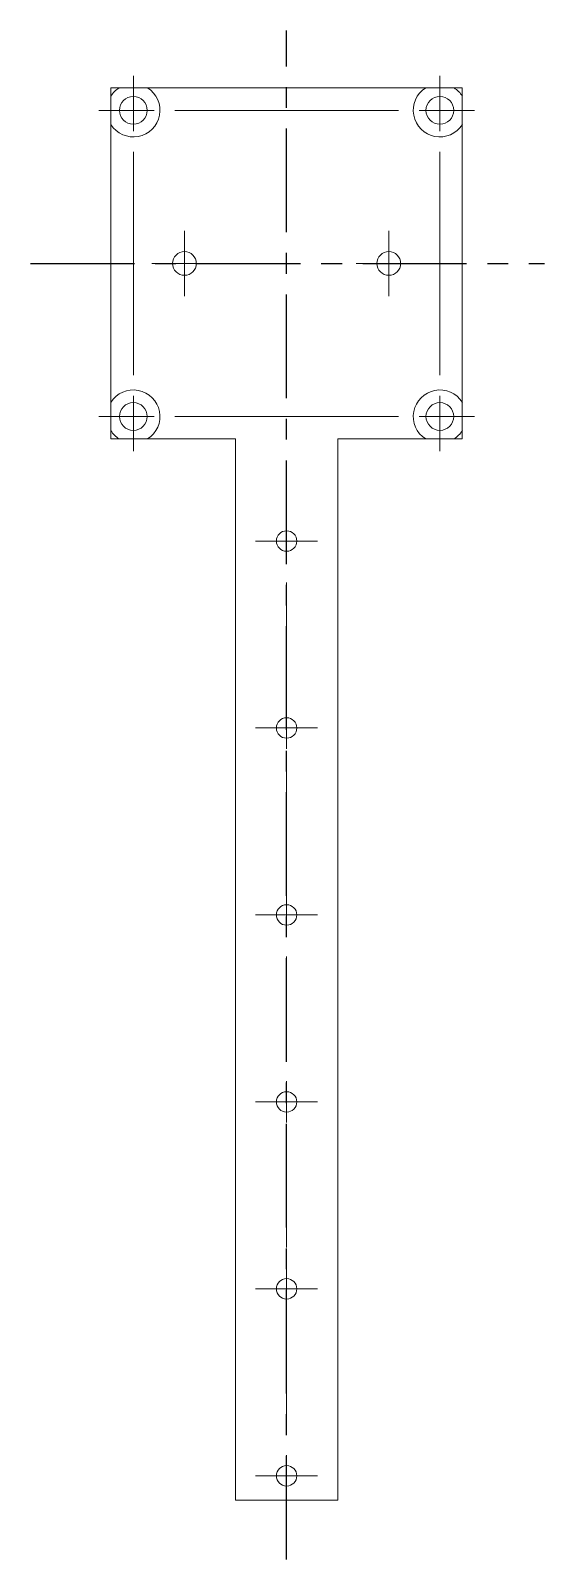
# Model space of a CAD drawing. Header units: inches. Extents: x 4.36 to 6.83, y 0.76 to 8.13.
import ezdxf

# ---------------------------------------------------------------- set-up
doc = ezdxf.new("R2010")
doc.units = ezdxf.units.IN
doc.header["$MEASUREMENT"] = 0
doc.linetypes.add('CENTERX2', pattern=[0.8, 0.5, -0.1, 0.1, -0.1])

# ---------------------------------------------------------------- blocks, each defined once
blk = doc.blocks.new('SW_CENTERMARKSYMBOL_0')
at = {"color": 0, "linetype": 'Continuous', "lineweight": 0}
for p, q in [((0, 3.7063), (0, 3.7555)), ((0, 3.6063), (0, 3.7063)), ((-0.1, 3.6063), (-0.1492, 3.6063)), ((0, 3.6063), (-0.1, 3.6063)), ((0, 3.6063), (0.1, 3.6063)), ((0, 3.6063), (0, 3.5063)), ((0.1, 3.6063), (0.1492, 3.6063)), ((0, 3.4063), (0, 2.9047)), ((0, 2.7047), (0, 2.8047)), ((-0.1, 2.7047), (-0.1492, 2.7047)), ((0, 2.7047), (-0.1, 2.7047)), ((0, 2.7047), (0.1, 2.7047)), ((0, 2.7047), (0, 2.6047)), ((0.1, 2.7047), (0.1492, 2.7047)), ((0, 2.5047), (0, 2.0031)), ((0, 1.8031), (0, 1.9031)), ((-0.1, 1.8031), (-0.1492, 1.8031)), ((0, 1.8031), (-0.1, 1.8031)), ((0, 1.8031), (0.1, 1.8031)), ((0, 1.8031), (0, 1.7031)), ((0.1, 1.8031), (0.1492, 1.8031)), ((0, 1.6031), (0, 1.1016)), ((0, 0.9016), (0, 1.0016)), ((-0.1, 0.9016), (-0.1492, 0.9016)), ((0, 0.9016), (-0.1, 0.9016)), ((0, 0.9016), (0.1, 0.9016)), ((0, 0.9016), (0, 0.8016)), ((0.1, 0.9016), (0.1492, 0.9016)), ((0, 0.7016), (0, 0.2)), ((0, 0), (0, 0.1)), ((-0.1, 0), (-0.1492, 0)), ((0, 0), (-0.1, 0)), ((0, 0), (0.1, 0)), ((0, 0), (0, -0.1)), ((0.1, 0), (0.1492, 0)), ((0, -0.2), (0, -0.7016)), ((0, -0.9016), (0, -0.8016)), ((-0.1, -0.9016), (-0.1492, -0.9016)), ((0, -0.9016), (-0.1, -0.9016)), ((0, -0.9016), (0.1, -0.9016)), ((0, -0.9016), (0, -1.0016)), ((0.1, -0.9016), (0.1492, -0.9016)), ((0, -1.0016), (0, -1.0508))]:
    blk.add_line(p, q, dxfattribs=at)
blk = doc.blocks.new('SW_CENTERMARKSYMBOL_1')
at = {"color": 0, "linetype": 'Continuous', "lineweight": 0}
for p, q in [((-1.4764, 0.1), (-1.4764, 0.1669)), ((0, 0.1), (0, 0.1669)), ((-1.4764, 0), (-1.4764, 0.1)), ((0, 0), (0, 0.1)), ((-1.5764, 0), (-1.6433, 0)), ((-1.4764, 0), (-1.5764, 0)), ((-1.4764, 0), (-1.4764, -0.1)), ((-1.4764, 0), (-1.3764, 0)), ((-0.2, 0), (-1.2764, 0)), ((0, 0), (-0.1, 0)), ((0, 0), (0, -0.1)), ((0, 0), (0.1, 0)), ((0.1, 0), (0.1669, 0)), ((-1.4764, -0.2), (-1.4764, -1.2764)), ((0, -0.2), (0, -1.2764)), ((-1.4764, -1.4764), (-1.4764, -1.3764)), ((0, -1.4764), (0, -1.3764)), ((-1.5764, -1.4764), (-1.6433, -1.4764)), ((-1.4764, -1.4764), (-1.5764, -1.4764)), ((-1.4764, -1.4764), (-1.4764, -1.5764)), ((-1.4764, -1.4764), (-1.3764, -1.4764)), ((-0.2, -1.4764), (-1.2764, -1.4764)), ((0, -1.4764), (-0.1, -1.4764)), ((0, -1.4764), (0, -1.5764)), ((0, -1.4764), (0.1, -1.4764)), ((0.1, -1.4764), (0.1669, -1.4764)), ((-1.4764, -1.5764), (-1.4764, -1.6433)), ((0, -1.5764), (0, -1.6433))]:
    blk.add_line(p, q, dxfattribs=at)
blk = doc.blocks.new('SW_CENTERMARKSYMBOL_2')
at = {"color": 0, "linetype": 'Continuous', "lineweight": 0}
for p, q in [((0, 0.1), (0, 0.1571)), ((0, 0), (0, 0.1)), ((-0.1, 0), (-0.1571, 0)), ((0, 0), (-0.1, 0)), ((0, 0), (0, -0.1)), ((0, 0), (0.1, 0)), ((0.1, 0), (0.1571, 0)), ((0, -0.1), (0, -0.1571))]:
    blk.add_line(p, q, dxfattribs=at)
blk = doc.blocks.new('SW_CENTERMARKSYMBOL_3')
at = {"color": 0, "linetype": 'Continuous', "lineweight": 0}
for p, q in [((0, 0.1), (0, 0.1571)), ((0, 0), (0, 0.1)), ((-0.1, 0), (-0.1571, 0)), ((0, 0), (-0.1, 0)), ((0, 0), (0, -0.1)), ((0, 0), (0.1, 0)), ((0.1, 0), (0.1571, 0)), ((0, -0.1), (0, -0.1571))]:
    blk.add_line(p, q, dxfattribs=at)

msp = doc.modelspace()

# ---------------------------------------------------------------- linework, layer by layer
at = {"color": 7, "linetype": 'CENTERX2'}
for p, q in [((5.5925, 0.7591), (5.5925, 8.1316)), ((4.3594, 7.0087), (6.8341, 7.0087))]:
    msp.add_line(p, q, dxfattribs=at)
at = {"color": 7, "linetype": 'Continuous', "lineweight": 15}
for p, q in [((4.7861, 7.8552), (4.746, 7.8552)), ((4.746, 7.8552), (4.746, 7.8151)), ((4.746, 7.6787), (4.746, 7.8151)), ((4.7861, 7.8552), (4.9225, 7.8552)), ((6.2625, 7.8552), (4.9225, 7.8552)), ((6.2625, 7.8552), (6.3988, 7.8552)), ((6.4389, 7.8552), (6.3988, 7.8552)), ((6.4389, 7.8151), (6.4389, 7.8552)), ((6.4389, 7.8151), (6.4389, 7.6787)), ((4.746, 7.6787), (4.746, 6.3387)), ((6.4389, 6.3387), (6.4389, 7.6787)), ((4.746, 6.2024), (4.746, 6.3387)), ((6.4389, 6.3387), (6.4389, 6.2024)), ((4.746, 6.2024), (4.746, 6.1623)), ((6.4389, 6.1623), (6.4389, 6.2024)), ((4.746, 6.1623), (4.7861, 6.1623)), ((4.9225, 6.1623), (4.7861, 6.1623)), ((4.9225, 6.1623), (5.3464, 6.1623)), ((5.3464, 6.1623), (5.3464, 1.0442)), ((5.8385, 1.0442), (5.8385, 6.1623)), ((5.8385, 6.1623), (6.2625, 6.1623)), ((6.3988, 6.1623), (6.2625, 6.1623)), ((6.3988, 6.1623), (6.4389, 6.1623)), ((5.3464, 1.0442), (5.8385, 1.0442))]:
    msp.add_line(p, q, dxfattribs=at)
for centre, radius in [((4.8543, 7.7469), 0.0669), ((6.3307, 7.7469), 0.0669), ((5.1003, 7.0087), 0.0571), ((6.0846, 7.0087), 0.0571), ((4.8543, 6.2706), 0.0669), ((6.3307, 6.2706), 0.0669), ((5.5925, 5.6702), 0.0492), ((5.5925, 4.7686), 0.0492), ((5.5925, 3.867), 0.0492), ((5.5925, 2.9654), 0.0492), ((5.5925, 2.0639), 0.0492), ((5.5925, 1.1623), 0.0492)]:
    msp.add_circle(centre, radius, dxfattribs=at)
for centre, start, end in [((4.8543, 7.7469), 212.20423, 57.79577), ((4.8543, 7.7469), 122.20423, 147.79577), ((6.3307, 7.7469), 122.20423, 327.79577), ((6.3307, 7.7469), 32.20423, 57.79577), ((4.8543, 6.2706), 302.20423, 147.79577), ((6.3307, 6.2706), 32.20423, 237.79577), ((4.8543, 6.2706), 212.20423, 237.79577), ((6.3307, 6.2706), 302.20423, 327.79577)]:
    msp.add_arc(centre, 0.128, start, end, dxfattribs=at)

# ---------------------------------------------------------------- block references
at = {"color": 7, "linetype": 'Continuous', "lineweight": 0}
for name, p in [('SW_CENTERMARKSYMBOL_1', (6.3307, 7.7469)), ('SW_CENTERMARKSYMBOL_3', (5.1003, 7.0087)), ('SW_CENTERMARKSYMBOL_2', (6.0846, 7.0087)), ('SW_CENTERMARKSYMBOL_0', (5.5925, 2.0639))]:
    msp.add_blockref(name, p, dxfattribs=at)

doc.saveas('drawing.dxf')
